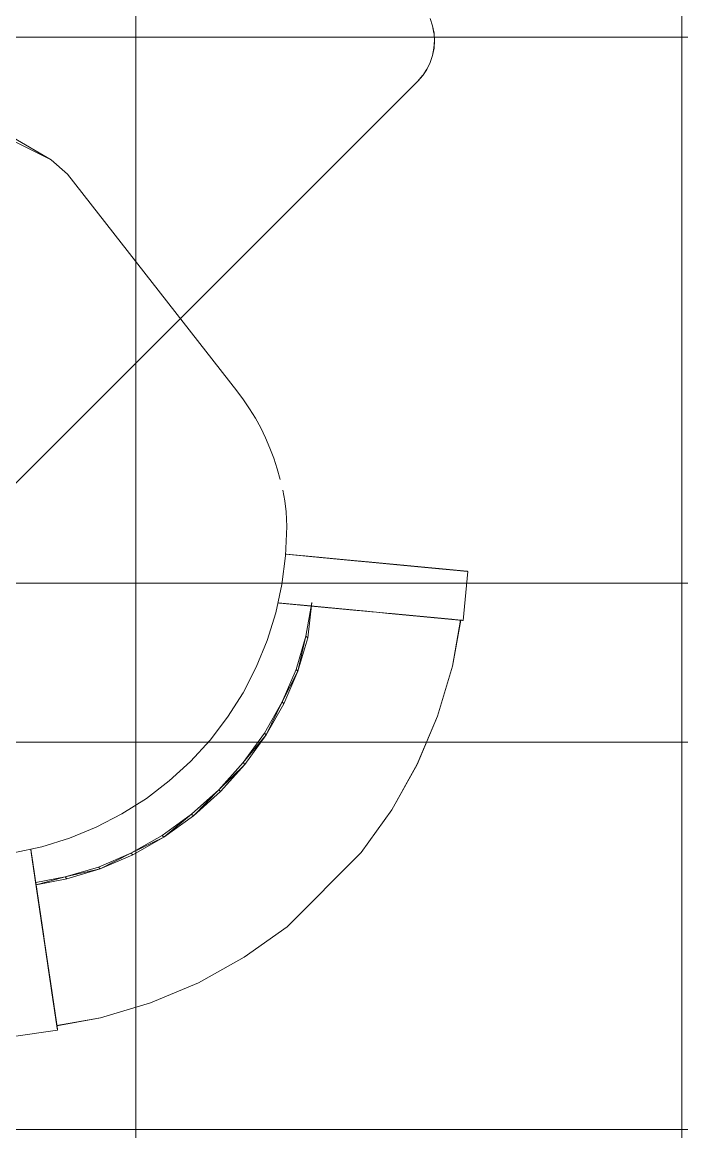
# Model space of a CAD drawing. Extents: x -566 to 72611, y -487 to 32334.
# Drawn here: x 90.44 to 105.53, y 130.09 to 155.48 of the extents above; entities that cross this region are included whole.
import ezdxf

# ---------------------------------------------------------------- set-up
doc = ezdxf.new("R2010")
doc.units = 0
doc.header["$LTSCALE"] = 0.5
doc.header["$MEASUREMENT"] = 0
doc.layers.add('ceilling', color=141, linetype='CONTINUOUS', lineweight=18)
doc.layers.add('floor', color=7, linetype='CONTINUOUS', lineweight=5, true_color=0xcfcfcf)
doc.layers.add('layout', color=7, linetype='CONTINUOUS', lineweight=5, true_color=0xcfcfcf)

msp = doc.modelspace()

# ---------------------------------------------------------------- hatches: boundary and pattern name
at = {"layer": 'floor'}
h = msp.add_hatch(dxfattribs=at)
h.set_pattern_fill('ANSI37', color=256, scale=100, angle=45)
h.set_pattern_definition([(90, (243.028, 267.632), (-12.5, 9e-16), []), (180, (243.028, 267.632), (-9e-16, -12.5), [])])
h.paths.add_polyline_path([(253.46925, 349.5), (154.11744, 349.5), (154.11744, 348.5), (101.14781, 348.5), (101.14781, 349.5), (0, 349.5), (0, 344.5), (36, 344.5, -0.33835703), (0, 308.66941), (0, 308.5), (0, 173.75), (253.46925, 173.75)])
h.paths.add_polyline_path([(36, 344.5), (0, 344.5), (0, 308.66941, 0.33835703)], flags=17)
h.paths.add_polyline_path([(253.46925, 173.75), (0, 173.75), (0, 173.74997), (0, 169.75), (253.46925, 169.75)])
h.paths.add_polyline_path([(253.46925, 169.75), (0, 169.75), (0, 149.21137), (36, 149.21137, -0.33835703), (0, 113.38078), (0, 113.21137), (0, 29.94998), (0, -5), (253.46925, -5)])
h.paths.add_polyline_path([(36, 149.21137), (0, 149.21137), (0, 113.38078, 0.33835703)], flags=17)
h.paths.add_polyline_path([(575.25, 169.75), (510, 169.75), (474.75, 169.75), (327.5, 169.75), (285.46925, 169.75), (285.46925, 165.75), (253.46925, 165.75), (253.46925, -5), (263.99725, -5), (263.99725, 95.99051), (287, 95.99051), (287, 97.5), (292, 97.5), (292, -5), (341.25, -5), (341.25, 13.02988), (341.25012, 15.02988), (346.24839, 15.02988, 0.36108524), (374.08728, 41.24999), (346.25012, 41.24999), (346.25012, 42.99999), (341.25, 42.99999), (341.25, 44.99999), (341.25, 97.5), (357.75, 97.5), (405.75, 97.5), (575.25, 97.5)])

# ---------------------------------------------------------------- linework, layer by layer
at = {"layer": 'ceilling'}
msp.add_line((0, 139), (575.25, 139), dxfattribs=at)
msp.add_line((0, 139), (575.25, 139), dxfattribs=at)
at = {"layer": 'layout'}
for points in [[(99.77358, 155.56242, -69.72025), (99.82876, 155.39969, -69.72025), (99.83053, 155.40005, -69.73263)], [(99.86227, 155.23118, -69.72025), (99.83051, 155.40019, -69.73263), (99.82876, 155.39969, -69.72025)], [(99.83051, 155.40019, -69.73263), (99.86227, 155.23118, -69.72025), (99.86408, 155.23144, -69.73263)], [(99.86408, 155.23144, -69.73263), (99.87351, 155.05974, -69.72025), (99.87535, 155.0598, -69.73263)], [(99.86406, 154.88809, -69.73263), (99.87351, 155.05974, -69.72025), (99.86227, 154.88833, -69.72025)], [(99.87351, 155.05974, -69.72025), (99.86406, 154.88809, -69.73263), (99.87535, 155.0598, -69.73263)], [(99.82878, 154.71984, -69.72025), (99.77518, 154.55644, -69.73263), (99.83048, 154.71934, -69.73263)], [(99.83048, 154.71934, -69.73263), (99.86227, 154.88833, -69.72025), (99.82878, 154.71984, -69.72025)], [(99.86227, 154.88833, -69.72025), (99.83048, 154.71934, -69.73263), (99.86406, 154.88809, -69.73263)], [(99.69913, 154.4022, -69.73263), (99.77358, 154.55718, -69.72025), (99.69758, 154.40306, -69.72025)], [(99.77358, 154.55718, -69.72025), (99.69913, 154.4022, -69.73263), (99.77518, 154.55644, -69.73263)], [(99.49009, 154.12976, -69.73263), (99.60216, 154.26025, -69.72025), (99.48882, 154.13103, -69.72025)], [(99.60216, 154.26025, -69.72025), (99.49009, 154.12976, -69.73263), (99.60358, 154.25917, -69.73263)], [(99.69758, 154.40306, -69.72025), (99.60358, 154.25917, -69.73263), (99.69913, 154.4022, -69.73263)], [(78.68327, 133.32293, -69.73263), (99.48882, 154.13103, -69.72025), (78.68208, 133.32429, -69.72025)], [(99.48882, 154.13103, -69.72025), (78.68327, 133.32293, -69.73263), (99.49009, 154.12976, -69.73263)], [(89.76556, 152.99862, -80.51045), (90.23705, 152.83447, -79.38364), (91.09961, 152.33081, -80.51045)], [(91.47589, 151.99998, -79.38364), (91.09961, 152.33081, -80.51045), (91.09961, 152.33081, -79.38364)], [(91.09961, 152.33081, -80.51045), (91.47589, 151.99998, -79.38364), (91.47589, 151.99998, -80.51045)], [(95.35006, 147.04361, -79.38364), (91.47589, 151.99998, -80.51045), (91.47589, 151.99998, -79.38364)], [(91.47589, 151.99998, -80.51045), (95.35006, 147.04361, -79.38364), (95.35006, 147.04361, -80.51045)], [(95.50127, 146.84074, -79.38364), (95.35006, 147.04361, -80.51045), (95.35006, 147.04361, -79.38364)], [(95.35006, 147.04361, -80.51045), (95.50127, 146.84074, -79.38364), (95.50127, 146.84074, -80.51045)], [(95.64291, 146.63125, -79.38364), (95.50127, 146.84074, -80.51045), (95.50127, 146.84074, -79.38364)], [(95.50127, 146.84074, -80.51045), (95.64291, 146.63125, -79.38364), (95.64291, 146.63125, -80.51045)], [(95.77474, 146.41557, -79.38364), (95.64291, 146.63125, -80.51045), (95.64291, 146.63125, -79.38364)], [(95.64291, 146.63125, -80.51045), (95.77474, 146.41557, -79.38364), (95.77474, 146.41557, -80.51045)], [(95.89647, 146.1941, -79.38364), (95.77474, 146.41557, -80.51045), (95.77474, 146.41557, -79.38364)], [(95.77474, 146.41557, -80.51045), (95.89647, 146.1941, -79.38364), (95.89647, 146.1941, -80.51045)], [(96.00779, 145.96741, -79.38364), (95.89647, 146.1941, -80.51045), (95.89647, 146.1941, -79.38364)], [(95.89647, 146.1941, -80.51045), (96.00779, 145.96741, -79.38364), (96.00779, 145.96741, -80.51045)], [(96.00779, 145.96741, -80.51045), (96.10848, 145.73595, -79.38364), (96.10848, 145.73595, -80.51045)], [(96.00779, 145.96741, -79.38364), (96.00779, 145.96741, -80.51045), (96.10848, 145.73595, -79.38364)], [(96.19827, 145.50033, -79.38364), (96.10848, 145.73595, -80.51045), (96.10848, 145.73595, -79.38364)], [(96.10848, 145.73595, -80.51045), (96.19827, 145.50033, -79.38364), (96.19827, 145.50033, -80.51045)], [(96.27706, 145.26095, -79.38364), (96.19827, 145.50033, -80.51045), (96.19827, 145.50033, -79.38364)], [(96.19827, 145.50033, -80.51045), (96.27706, 145.26095, -79.38364), (96.27706, 145.26095, -80.51045)], [(96.34465, 145.01832, -79.38364), (96.27706, 145.26095, -80.51045), (96.27706, 145.26095, -79.38364)], [(96.27706, 145.26095, -80.51045), (96.34465, 145.01832, -79.38364), (96.34465, 145.01832, -80.51045)], [(96.44559, 144.52558, -79.38364), (96.4009, 144.77298, -80.51045), (96.4009, 144.77298, -79.38364)], [(96.4009, 144.77298, -80.51045), (96.44559, 144.52558, -79.38364), (96.44559, 144.52558, -80.51045)], [(96.4787, 144.2766, -79.38364), (96.44559, 144.52558, -80.51045), (96.44559, 144.52558, -79.38364)], [(96.44559, 144.52558, -80.51045), (96.4787, 144.2766, -79.38364), (96.4787, 144.2766, -80.51045)], [(96.49453, 143.93595, -79.38364), (96.4787, 144.2766, -80.51045), (96.4787, 144.2766, -79.38364)], [(96.4787, 144.2766, -80.51045), (96.49453, 143.93595, -79.38364), (96.49453, 143.93595, -80.51045)], [(96.49453, 143.93595, -79.38364), (96.46788, 143.27055, -80.51045), (96.49453, 143.93595, -80.51045)], [(96.46788, 143.27055, -80.51045), (96.49453, 143.93595, -79.38364), (96.46788, 143.27055, -79.38364)], [(96.46788, 143.27055, -79.38364), (96.3837, 142.61116, -80.51045), (96.46788, 143.27055, -80.51045)], [(96.3837, 142.61116, -80.51045), (96.46788, 143.27055, -79.38364), (96.3837, 142.61116, -79.38364)], [(97.64309, 143.19503, -86.98946), (96.54693, 143.29867, -87.11918), (96.47611, 143.30536, -86.55701)], [(97.64309, 143.19503, -86.98946), (96.47611, 143.30536, -86.55701), (97.57388, 143.20161, -86.44029)], [(97.58286, 143.20074, -79.88265), (96.48985, 143.30409, -79.72841), (98.2617, 143.13657, -76.26654)], [(98.2617, 143.13657, -76.26654), (96.48985, 143.30409, -79.72841), (97.17732, 143.23905, -76.06652)], [(97.71959, 143.1878, -87.53776), (96.6252, 143.29131, -87.68047), (96.54693, 143.29867, -87.11918)], [(97.71959, 143.1878, -87.53776), (96.54693, 143.29867, -87.11918), (97.64309, 143.19503, -86.98946)], [(97.80336, 143.1799, -88.08511), (96.71097, 143.28318, -88.24079), (96.6252, 143.29131, -87.68047)], [(97.80336, 143.1799, -88.08511), (96.6252, 143.29131, -87.68047), (97.71959, 143.1878, -87.53776)], [(97.89438, 143.17131, -88.63143), (96.8042, 143.27437, -88.80004), (96.71097, 143.28318, -88.24079)], [(97.89438, 143.17131, -88.63143), (96.71097, 143.28318, -88.24079), (97.80336, 143.1799, -88.08511)], [(97.99276, 143.16197, -89.17662), (96.90482, 143.26486, -89.35815), (96.8042, 143.27437, -88.80004)], [(97.99276, 143.16197, -89.17662), (96.8042, 143.27437, -88.80004), (97.89438, 143.17131, -88.63143)], [(98.09828, 143.152, -89.7206), (97.01287, 143.25465, -89.91502), (96.90482, 143.26486, -89.35815)], [(98.09828, 143.152, -89.7206), (96.90482, 143.26486, -89.35815), (97.99276, 143.16197, -89.17662)], [(98.21142, 143.14136, -90.26526), (97.12797, 143.24373, -90.46875), (97.01287, 143.25465, -89.91502)], [(98.21142, 143.14136, -90.26526), (97.01287, 143.25465, -89.91502), (98.09828, 143.152, -89.7206)], [(98.32372, 143.13074, -90.79114), (97.24059, 143.23309, -90.99615), (97.12797, 143.24373, -90.46875)], [(98.32372, 143.13074, -90.79114), (97.12797, 143.24373, -90.46875), (98.21142, 143.14136, -90.26526)], [(98.2617, 143.13657, -76.26654), (97.17732, 143.23905, -76.06652), (98.96408, 143.07021, -73.16138)], [(98.96408, 143.07021, -73.16138), (97.17732, 143.23905, -76.06652), (97.88378, 143.17228, -72.9435)], [(98.43522, 143.12019, -91.31921), (97.35162, 143.22258, -91.52199), (97.24059, 143.23309, -90.99615)], [(98.43522, 143.12019, -91.31921), (97.24059, 143.23309, -90.99615), (98.32372, 143.13074, -90.79114)], [(98.54546, 143.10977, -91.8475), (97.46139, 143.2122, -92.04804), (97.35162, 143.22258, -91.52199)], [(98.54546, 143.10977, -91.8475), (97.35162, 143.22258, -91.52199), (98.43522, 143.12019, -91.31921)], [(98.65457, 143.09941, -92.37602), (97.56993, 143.20197, -92.57433), (97.46139, 143.2122, -92.04804)], [(98.65457, 143.09941, -92.37602), (97.46139, 143.2122, -92.04804), (98.54546, 143.10977, -91.8475)], [(98.76231, 143.08924, -92.90478), (97.67731, 143.19179, -93.10083), (97.56993, 143.20197, -92.57433)], [(98.76231, 143.08924, -92.90478), (97.56993, 143.20197, -92.57433), (98.65457, 143.09941, -92.37602)], [(98.86894, 143.07917, -93.43375), (97.78346, 143.18175, -93.62756), (97.67731, 143.19179, -93.10083)], [(98.86894, 143.07917, -93.43375), (97.67731, 143.19179, -93.10083), (98.76231, 143.08924, -92.90478)], [(98.97429, 143.0692, -93.96294), (97.88836, 143.17185, -94.1545), (97.78346, 143.18175, -93.62756)], [(98.97429, 143.0692, -93.96294), (97.78346, 143.18175, -93.62756), (98.86894, 143.07917, -93.43375)], [(98.96408, 143.07021, -73.16138), (97.88378, 143.17228, -72.9435), (99.20458, 143.04745, -72.09834)], [(99.20458, 143.04745, -72.09834), (97.88378, 143.17228, -72.9435), (98.12445, 143.14952, -71.87965)], [(99.07838, 143.05936, -94.49234), (97.992, 143.16207, -94.68166), (97.88836, 143.17185, -94.1545)], [(99.07838, 143.05936, -94.49234), (97.88836, 143.17185, -94.1545), (98.97429, 143.0692, -93.96294)], [(99.18125, 143.04967, -95.02197), (98.0945, 143.15236, -95.20904), (97.992, 143.16207, -94.68166)], [(99.18125, 143.04967, -95.02197), (97.992, 143.16207, -94.68166), (99.07838, 143.05936, -94.49234)], [(99.28295, 143.04002, -95.5518), (98.19575, 143.14278, -95.73662), (98.0945, 143.15236, -95.20904)], [(99.28295, 143.04002, -95.5518), (98.0945, 143.15236, -95.20904), (99.18125, 143.04967, -95.02197)], [(99.20458, 143.04745, -72.09834), (98.12445, 143.14952, -71.87965), (99.24983, 143.04315, -71.89996)], [(99.24983, 143.04315, -71.89996), (98.12445, 143.14952, -71.87965), (99.2956, 143.03886, -71.70214)], [(99.2956, 143.03886, -71.70214), (98.12445, 143.14952, -71.87965), (98.17022, 143.14522, -71.67886)], [(99.2956, 143.03886, -71.70214), (98.17022, 143.14522, -71.67886), (99.34208, 143.03441, -71.50446)], [(99.34208, 143.03441, -71.50446), (98.17022, 143.14522, -71.67886), (98.21675, 143.14082, -71.47781)], [(99.38341, 143.03051, -96.08183), (98.29575, 143.13333, -96.26441), (98.19575, 143.14278, -95.73662)], [(99.38341, 143.03051, -96.08183), (98.19575, 143.14278, -95.73662), (99.28295, 143.04002, -95.5518)], [(99.34208, 143.03441, -71.50446), (98.21675, 143.14082, -71.47781), (99.38915, 143.03003, -71.30691)], [(99.38915, 143.03003, -71.30691), (98.21675, 143.14082, -71.47781), (98.26392, 143.13637, -71.27691)], [(99.38915, 143.03003, -71.30691), (98.26392, 143.13637, -71.27691), (99.43692, 143.0255, -71.10952)], [(99.43692, 143.0255, -71.10952), (98.26392, 143.13637, -71.27691), (98.31185, 143.13182, -71.07615)], [(98.29575, 143.13333, -96.26441), (99.48248, 143.02116, -96.6115), (98.39465, 143.12399, -96.79295)], [(99.48248, 143.02116, -96.6115), (98.29575, 143.13333, -96.26441), (99.38341, 143.03051, -96.08183)], [(99.43692, 143.0255, -71.10952), (98.31185, 143.13182, -71.07615), (99.48535, 143.02093, -70.91225)], [(99.48535, 143.02093, -70.91225), (98.31185, 143.13182, -71.07615), (98.36042, 143.12722, -70.87553)], [(99.48535, 143.02093, -70.91225), (98.36042, 143.12722, -70.87553), (99.53452, 143.01624, -70.71515)], [(99.53452, 143.01624, -70.71515), (98.36042, 143.12722, -70.87553), (98.40964, 143.12258, -70.67506)], [(99.53452, 143.01624, -70.71515), (98.40964, 143.12258, -70.67506), (99.58424, 143.01158, -70.51819)], [(99.58424, 143.01158, -70.51819), (98.40964, 143.12258, -70.67506), (98.45949, 143.11788, -70.47474)], [(99.58424, 143.01158, -70.51819), (98.45949, 143.11788, -70.47474), (99.63467, 143.00677, -70.32137)], [(99.63467, 143.00677, -70.32137), (98.45949, 143.11788, -70.47474), (98.5101, 143.11307, -70.27457)], [(99.63467, 143.00677, -70.32137), (98.5101, 143.11307, -70.27457), (99.68577, 143.00194, -70.12471)], [(99.68577, 143.00194, -70.12471), (98.5101, 143.11307, -70.27457), (98.56135, 143.10821, -70.07454)], [(99.68577, 143.00194, -70.12471), (98.56135, 143.10821, -70.07454), (99.7375, 142.99704, -69.9282)], [(99.7375, 142.99704, -69.9282), (98.56135, 143.10821, -70.07454), (98.61327, 143.10334, -69.87468)], [(99.7375, 142.99704, -69.9282), (98.61327, 143.10334, -69.87468), (99.78957, 142.99214, -69.73302)], [(99.78957, 142.99214, -69.73302), (98.61327, 143.10334, -69.87468), (98.66581, 143.09839, -69.67496)], [(99.78957, 142.99214, -69.73302), (98.66581, 143.09839, -69.67496), (99.85271, 142.98623, -69.50362)], [(99.85271, 142.98623, -69.50362), (98.66581, 143.09839, -69.67496), (98.71939, 143.09328, -69.47433)], [(99.85271, 142.98623, -69.50362), (98.71939, 143.09328, -69.47433), (99.91848, 142.98001, -69.27612)], [(99.91848, 142.98001, -69.27612), (98.71939, 143.09328, -69.47433), (98.78523, 143.08713, -69.23502)], [(99.91848, 142.98001, -69.27612), (98.78523, 143.08713, -69.23502), (99.98719, 142.97345, -69.04939)], [(99.98719, 142.97345, -69.04939), (98.78523, 143.08713, -69.23502), (98.85456, 143.08051, -68.99538)], [(99.98719, 142.97345, -69.04939), (98.85456, 143.08051, -68.99538), (100.05879, 142.96668, -68.82346)], [(100.05879, 142.96668, -68.82346), (98.85456, 143.08051, -68.99538), (98.92685, 143.07373, -68.75656)], [(100.05879, 142.96668, -68.82346), (98.92685, 143.07373, -68.75656), (100.13313, 142.95971, -68.59835)], [(100.13313, 142.95971, -68.59835), (98.92685, 143.07373, -68.75656), (98.99321, 143.06741, -68.61022)], [(100.13313, 142.95971, -68.59835), (98.99321, 143.06741, -68.61022), (99.06216, 143.06091, -68.465)], [(100.13313, 142.95971, -68.59835), (99.06216, 143.06091, -68.465), (100.21051, 142.95232, -68.37411)], [(100.21051, 142.95232, -68.37411), (99.06216, 143.06091, -68.465), (99.13378, 143.05416, -68.32092)], [(100.21051, 142.95232, -68.37411), (99.13378, 143.05416, -68.32092), (100.29066, 142.94477, -68.15076)], [(100.29066, 142.94477, -68.15076), (99.13378, 143.05416, -68.32092), (99.20803, 143.0471, -68.17802)], [(100.29066, 142.94477, -68.15076), (99.20803, 143.0471, -68.17802), (99.28487, 143.03987, -68.03635)], [(100.29066, 142.94477, -68.15076), (99.28487, 143.03987, -68.03635), (100.37365, 142.93696, -67.92834)], [(100.37365, 142.93696, -67.92834), (99.28487, 143.03987, -68.03635), (99.36433, 143.03232, -67.89597)], [(100.37365, 142.93696, -67.92834), (99.36433, 143.03232, -67.89597), (100.45947, 142.92887, -67.70689)], [(100.45947, 142.92887, -67.70689), (99.36433, 143.03232, -67.89597), (99.44624, 143.02464, -67.7569)], [(100.45947, 142.92887, -67.70689), (99.44624, 143.02464, -67.7569), (99.53077, 143.01663, -67.61917)], [(100.45947, 142.92887, -67.70689), (99.53077, 143.01663, -67.61917), (100.54821, 142.92041, -67.48643)], [(100.54821, 142.92041, -67.48643), (99.53077, 143.01663, -67.61917), (99.61782, 143.00839, -67.48286)], [(100.54821, 142.92041, -67.48643), (99.61782, 143.00839, -67.48286), (100.63968, 142.91176, -67.26699)], [(100.63968, 142.91176, -67.26699), (99.61782, 143.00839, -67.48286), (99.70729, 142.99997, -67.34798)], [(100.63968, 142.91176, -67.26699), (99.70729, 142.99997, -67.34798), (99.79924, 142.99128, -67.21458)], [(100.63968, 142.91176, -67.26699), (99.79924, 142.99128, -67.21458), (100.63843, 142.91189, -67.22689)], [(100.63843, 142.91189, -67.22689), (99.79924, 142.99128, -67.21458), (100.63262, 142.91247, -67.18715)], [(100.63262, 142.91247, -67.18715), (99.79924, 142.99128, -67.21458), (99.89367, 142.9823, -67.0827)], [(100.63262, 142.91247, -67.18715), (99.89367, 142.9823, -67.0827), (100.62235, 142.91342, -67.14822)], [(100.62235, 142.91342, -67.14822), (99.89367, 142.9823, -67.0827), (100.60768, 142.9148, -67.11057)], [(100.60768, 142.9148, -67.11057), (99.89367, 142.9823, -67.0827), (100.58878, 142.91661, -67.07462)], [(100.58878, 142.91661, -67.07462), (99.89367, 142.9823, -67.0827), (99.92068, 142.9798, -67.04916)], [(100.58878, 142.91661, -67.07462), (99.92068, 142.9798, -67.04916), (100.5659, 142.91877, -67.0408)], [(100.5659, 142.91877, -67.0408), (99.92068, 142.9798, -67.04916), (99.95109, 142.97688, -67.01825)], [(100.5659, 142.91877, -67.0408), (99.95109, 142.97688, -67.01825), (100.53938, 142.92125, -67.00951)], [(100.53938, 142.92125, -67.00951), (99.95109, 142.97688, -67.01825), (99.98452, 142.97371, -66.99026)], [(100.53938, 142.92125, -67.00951), (99.98452, 142.97371, -66.99026), (100.50941, 142.92408, -66.98109)], [(100.50941, 142.92408, -66.98109), (99.98452, 142.97371, -66.99026), (100.02064, 142.9703, -66.96545)], [(100.50941, 142.92408, -66.98109), (100.02064, 142.9703, -66.96545), (100.4763, 142.92723, -66.95587)], [(100.4763, 142.92723, -66.95587), (100.02064, 142.9703, -66.96545), (100.05914, 142.96668, -66.94405)], [(100.4763, 142.92723, -66.95587), (100.05914, 142.96668, -66.94405), (100.44053, 142.93064, -66.93417)], [(100.44053, 142.93064, -66.93417), (100.05914, 142.96668, -66.94405), (100.09964, 142.96281, -66.92626)], [(100.44053, 142.93064, -66.93417), (100.09964, 142.96281, -66.92626), (100.41795, 142.93275, -66.92349)], [(100.41795, 142.93275, -66.92349), (100.09964, 142.96281, -66.92626), (100.14176, 142.95884, -66.91226)], [(100.41795, 142.93275, -66.92349), (100.14176, 142.95884, -66.91226), (100.36273, 142.93795, -66.90224)], [(100.36273, 142.93795, -66.90224), (100.14176, 142.95884, -66.91226), (100.18514, 142.95474, -66.90217)], [(100.36273, 142.93795, -66.90224), (100.18514, 142.95474, -66.90217), (100.31856, 142.94212, -66.89612)], [(100.31856, 142.94212, -66.89612), (100.18514, 142.95474, -66.90217), (100.22931, 142.95058, -66.89609)], [(100.31856, 142.94212, -66.89612), (100.22931, 142.95058, -66.89609), (100.27394, 142.94635, -66.89406)], [(100.36273, 142.93795, -66.90224), (100.40253, 142.93424, -66.91623), (100.41795, 142.93275, -66.92349)], [(100.53239, 141.79007, -67.22689), (100.63968, 142.91176, -67.26699), (100.63843, 142.91189, -67.22689)], [(100.63968, 142.91176, -67.26699), (100.53239, 141.79007, -67.22689), (100.53364, 141.78994, -67.26699)], [(96.3837, 142.61116, -79.38364), (96.24279, 141.96253, -80.51045), (96.3837, 142.61116, -80.51045)], [(96.24279, 141.96253, -80.51045), (96.3837, 142.61116, -79.38364), (96.24279, 141.96253, -79.38364)], [(96.24279, 141.96253, -79.38364), (96.04603, 141.3297, -80.51045), (96.24279, 141.96253, -80.51045)], [(96.04603, 141.3297, -80.51045), (96.24279, 141.96253, -79.38364), (96.04603, 141.3297, -79.38364)], [(96.29829, 142.19032, -80.42672), (97.39685, 142.08648, -80.53673), (97.42257, 142.08406, -80.31425)], [(96.29829, 142.19032, -80.42672), (97.42257, 142.08406, -80.31425), (96.32477, 142.1878, -80.19775)], [(96.37007, 142.18354, -86.55701), (97.46784, 142.07979, -86.44029), (96.30667, 142.18954, -85.99404)], [(96.30667, 142.18954, -85.99404), (97.46784, 142.07979, -86.44029), (97.40598, 142.0856, -85.89035)], [(96.32477, 142.1878, -80.19775), (97.42257, 142.08406, -80.31425), (97.44982, 142.08145, -80.09193)], [(96.32477, 142.1878, -80.19775), (97.44982, 142.08145, -80.09193), (96.35274, 142.18521, -79.96895)], [(96.35274, 142.18521, -79.96895), (97.44982, 142.08145, -80.09193), (97.4768, 142.07891, -79.88265)], [(96.35274, 142.18521, -79.96895), (97.4768, 142.07891, -79.88265), (96.38381, 142.18227, -79.72841)], [(96.44089, 142.17686, -87.11918), (97.53705, 142.07321, -86.98946), (96.37007, 142.18354, -86.55701)], [(96.37007, 142.18354, -86.55701), (97.53705, 142.07321, -86.98946), (97.46784, 142.07979, -86.44029)], [(96.38381, 142.18227, -79.72841), (97.4768, 142.07891, -79.88265), (98.15566, 142.01475, -76.26654)], [(96.38381, 142.18227, -79.72841), (98.15566, 142.01475, -76.26654), (97.07128, 142.11723, -76.06652)], [(96.51914, 142.16948, -87.68047), (97.61355, 142.06598, -87.53776), (96.44089, 142.17686, -87.11918)], [(96.44089, 142.17686, -87.11918), (97.61355, 142.06598, -87.53776), (97.53705, 142.07321, -86.98946)], [(96.60493, 142.16136, -88.24079), (97.69732, 142.05808, -88.08511), (96.51914, 142.16948, -87.68047)], [(96.51914, 142.16948, -87.68047), (97.69732, 142.05808, -88.08511), (97.61355, 142.06598, -87.53776)], [(96.69813, 142.15254, -88.80004), (97.78834, 142.04949, -88.63142), (96.60493, 142.16136, -88.24079)], [(96.60493, 142.16136, -88.24079), (97.78834, 142.04949, -88.63142), (97.69732, 142.05808, -88.08511)], [(96.79878, 142.14304, -89.35815), (97.88672, 142.04015, -89.17662), (96.69813, 142.15254, -88.80004)], [(96.69813, 142.15254, -88.80004), (97.88672, 142.04015, -89.17662), (97.78834, 142.04949, -88.63142)], [(96.90683, 142.13283, -89.91502), (97.99224, 142.03018, -89.7206), (96.79878, 142.14304, -89.35815)], [(96.79878, 142.14304, -89.35815), (97.99224, 142.03018, -89.7206), (97.88672, 142.04015, -89.17662)], [(97.02193, 142.12191, -90.46875), (98.10538, 142.01954, -90.26526), (96.90683, 142.13283, -89.91502)], [(96.90683, 142.13283, -89.91502), (98.10538, 142.01954, -90.26526), (97.99224, 142.03018, -89.7206)], [(96.97366, 141.39019, -76.53475), (97.06403, 142.19751, -77.39525), (96.933, 141.43084, -77.42431)], [(97.13455, 142.11128, -90.99615), (98.21768, 142.00893, -90.79113), (97.02193, 142.12191, -90.46875)], [(97.02193, 142.12191, -90.46875), (98.21768, 142.00893, -90.79113), (98.10538, 142.01954, -90.26526)], [(98.01841, 142.0277, -71.87965), (97.07128, 142.11723, -76.06652), (97.77774, 142.05047, -72.9435)], [(97.24558, 142.10077, -91.52199), (98.32918, 141.99837, -91.31921), (97.13455, 142.11128, -90.99615)], [(97.13455, 142.11128, -90.99615), (98.32918, 141.99837, -91.31921), (98.21768, 142.00893, -90.79113)], [(97.35535, 142.09039, -92.04804), (98.43942, 141.98795, -91.8475), (97.24558, 142.10077, -91.52199)], [(97.24558, 142.10077, -91.52199), (98.43942, 141.98795, -91.8475), (98.32918, 141.99837, -91.31921)], [(97.46389, 142.08016, -92.57433), (98.54853, 141.97759, -92.37602), (97.35535, 142.09039, -92.04804)], [(97.35535, 142.09039, -92.04804), (98.54853, 141.97759, -92.37602), (98.43942, 141.98795, -91.8475)], [(98.54853, 141.97759, -92.37602), (99.88115, 141.85164, -69.04939), (99.95273, 141.84484, -68.82346)], [(98.54853, 141.97759, -92.37602), (99.95273, 141.84484, -68.82346), (98.82081, 141.95191, -68.75656)], [(98.82081, 141.95191, -68.75656), (99.95273, 141.84484, -68.82346), (100.02709, 141.83789, -68.59835)], [(98.82081, 141.95191, -68.75656), (100.02709, 141.83789, -68.59835), (98.88717, 141.94559, -68.61022)], [(98.88717, 141.94559, -68.61022), (100.02709, 141.83789, -68.59835), (98.95612, 141.9391, -68.465)], [(98.95612, 141.9391, -68.465), (100.02709, 141.83789, -68.59835), (100.10447, 141.83051, -68.37411)], [(98.95612, 141.9391, -68.465), (100.10447, 141.83051, -68.37411), (99.02774, 141.93234, -68.32092)], [(99.02774, 141.93234, -68.32092), (100.10447, 141.83051, -68.37411), (100.18462, 141.82296, -68.15076)], [(99.02774, 141.93234, -68.32092), (100.18462, 141.82296, -68.15076), (99.10199, 141.92529, -68.17802)], [(99.10199, 141.92529, -68.17802), (100.18462, 141.82296, -68.15076), (99.17883, 141.91806, -68.03635)], [(99.17883, 141.91806, -68.03635), (100.18462, 141.82296, -68.15076), (100.26761, 141.81515, -67.92834)], [(99.17883, 141.91806, -68.03635), (100.26761, 141.81515, -67.92834), (99.25829, 141.9105, -67.89597)], [(99.25829, 141.9105, -67.89597), (100.26761, 141.81515, -67.92834), (100.35343, 141.80705, -67.70689)], [(99.25829, 141.9105, -67.89597), (100.35343, 141.80705, -67.70689), (99.3402, 141.90282, -67.7569)], [(99.3402, 141.90282, -67.7569), (100.35343, 141.80705, -67.70689), (99.42473, 141.89482, -67.61917)], [(99.42473, 141.89482, -67.61917), (100.35343, 141.80705, -67.70689), (100.44217, 141.79859, -67.48643)], [(99.42473, 141.89482, -67.61917), (100.44217, 141.79859, -67.48643), (99.51178, 141.88657, -67.48286)], [(99.51178, 141.88657, -67.48286), (100.44217, 141.79859, -67.48643), (100.53364, 141.78994, -67.26699)], [(99.51178, 141.88657, -67.48286), (100.53364, 141.78994, -67.26699), (99.60123, 141.87813, -67.34798)], [(99.60123, 141.87813, -67.34798), (100.53364, 141.78994, -67.26699), (99.6932, 141.86946, -67.21458)], [(99.6932, 141.86946, -67.21458), (100.53364, 141.78994, -67.26699), (100.53239, 141.79007, -67.22689)], [(99.6932, 141.86946, -67.21458), (100.53239, 141.79007, -67.22689), (100.52656, 141.79063, -67.18715)], [(99.6932, 141.86946, -67.21458), (100.52656, 141.79063, -67.18715), (99.78763, 141.86048, -67.0827)], [(99.78763, 141.86048, -67.0827), (100.52656, 141.79063, -67.18715), (100.51631, 141.7916, -67.14822)], [(99.78763, 141.86048, -67.0827), (100.51631, 141.7916, -67.14822), (100.50164, 141.79298, -67.11057)], [(99.78763, 141.86048, -67.0827), (100.50164, 141.79298, -67.11057), (100.48274, 141.7948, -67.07462)], [(99.78763, 141.86048, -67.0827), (100.48274, 141.7948, -67.07462), (99.81464, 141.85798, -67.04916)], [(99.81464, 141.85798, -67.04916), (100.48274, 141.7948, -67.07462), (100.45986, 141.79695, -67.0408)], [(99.81464, 141.85798, -67.04916), (100.45986, 141.79695, -67.0408), (99.84505, 141.85507, -67.01825)], [(99.84505, 141.85507, -67.01825), (100.45986, 141.79695, -67.0408), (100.43334, 141.79944, -67.00951)], [(99.84505, 141.85507, -67.01825), (100.43334, 141.79944, -67.00951), (99.87848, 141.85189, -66.99026)], [(99.87848, 141.85189, -66.99026), (100.43334, 141.79944, -67.00951), (100.40337, 141.80226, -66.98109)], [(99.87848, 141.85189, -66.99026), (100.40337, 141.80226, -66.98109), (99.9146, 141.84848, -66.96545)], [(99.9146, 141.84848, -66.96545), (100.40337, 141.80226, -66.98109), (100.37026, 141.80541, -66.95587)], [(99.9146, 141.84848, -66.96545), (100.37026, 141.80541, -66.95587), (99.95307, 141.84484, -66.94405)], [(99.95307, 141.84484, -66.94405), (100.37026, 141.80541, -66.95587), (100.33449, 141.80882, -66.93417)], [(99.95307, 141.84484, -66.94405), (100.33449, 141.80882, -66.93417), (99.9936, 141.841, -66.92626)], [(99.9936, 141.841, -66.92626), (100.33449, 141.80882, -66.93417), (100.31191, 141.81094, -66.92349)], [(99.9936, 141.841, -66.92626), (100.31191, 141.81094, -66.92349), (100.03572, 141.83703, -66.91227)], [(100.03572, 141.83703, -66.91227), (100.31191, 141.81094, -66.92349), (100.25669, 141.81614, -66.90224)], [(100.03572, 141.83703, -66.91227), (100.25669, 141.81614, -66.90224), (100.0791, 141.83293, -66.90217)], [(100.12327, 141.82876, -66.89609), (100.21252, 141.8203, -66.89612), (100.0791, 141.83293, -66.90217)], [(100.21252, 141.8203, -66.89612), (100.25669, 141.81614, -66.90224), (100.0791, 141.83293, -66.90217)], [(100.12327, 141.82876, -66.89609), (100.21252, 141.8203, -66.89612), (100.1679, 141.82453, -66.89406)], [(100.47125, 141.79371, -67.23956), (100.2847, 140.73912, -67.36029), (100.47367, 141.79561, -67.27966)], [(96.04603, 141.3297, -79.38364), (95.79498, 140.71733, -80.51045), (96.04603, 141.3297, -80.51045)], [(95.79498, 140.71733, -80.51045), (96.04603, 141.3297, -79.38364), (95.79498, 140.71733, -79.38364)], [(96.74671, 140.62825, -76.55921), (96.933, 141.43084, -77.42431), (96.70605, 140.6689, -77.44877)], [(96.933, 141.43084, -77.42431), (96.74671, 140.62825, -76.55921), (96.97366, 141.39019, -76.53475)], [(95.79498, 140.71733, -79.38364), (95.49156, 140.12992, -80.51045), (95.79498, 140.71733, -80.51045)], [(95.49156, 140.12992, -80.51045), (95.79498, 140.71733, -79.38364), (95.49156, 140.12992, -79.38364)], [(99.94408, 139.5992, -67.45481), (100.2847, 140.73912, -67.36029), (99.94541, 139.59691, -67.41459)], [(96.38698, 139.92429, -77.46822), (96.74671, 140.62825, -76.55921), (96.70605, 140.6689, -77.44877)], [(96.74671, 140.62825, -76.55921), (96.38698, 139.92429, -77.46822), (96.42764, 139.88364, -76.57867)], [(95.49156, 140.12992, -79.38364), (95.13792, 139.57205, -80.51045), (95.49156, 140.12992, -80.51045)], [(95.13792, 139.57205, -80.51045), (95.49156, 140.12992, -79.38364), (95.13792, 139.57205, -79.38364)], [(96.02169, 139.16867, -76.5928), (96.38698, 139.92429, -77.46822), (95.98104, 139.20933, -77.48236)], [(96.38698, 139.92429, -77.46822), (96.02169, 139.16867, -76.5928), (96.42764, 139.88364, -76.57867)], [(95.13792, 139.57205, -79.38364), (94.73682, 139.0477, -80.51045), (95.13792, 139.57205, -80.51045)], [(94.73682, 139.0477, -80.51045), (95.13792, 139.57205, -79.38364), (94.73682, 139.0477, -79.38364)], [(99.47986, 138.49624, -67.45901), (99.94315, 139.59586, -67.37444), (99.47777, 138.49571, -67.41885)], [(99.47844, 138.49845, -67.49924), (99.94541, 139.59691, -67.41459), (99.47986, 138.49624, -67.45901)], [(99.94315, 139.59586, -67.37444), (99.47986, 138.49624, -67.45901), (99.94541, 139.59691, -67.41459)], [(95.49499, 138.5358, -77.49094), (96.02169, 139.16867, -76.5928), (95.98104, 139.20933, -77.48236)], [(96.02169, 139.16867, -76.5928), (95.49499, 138.5358, -77.49094), (95.53564, 138.49514, -76.60138)], [(94.73682, 139.0477, -79.38364), (94.29115, 138.56094, -80.51045), (94.73682, 139.0477, -80.51045)], [(94.29115, 138.56094, -80.51045), (94.73682, 139.0477, -79.38364), (94.29115, 138.56094, -79.38364)], [(94.29115, 138.56094, -79.38364), (93.80441, 138.11529, -80.51045), (94.29115, 138.56094, -80.51045)], [(93.80441, 138.11529, -80.51045), (94.29115, 138.56094, -79.38364), (93.80441, 138.11529, -79.38364)], [(95.49499, 138.5358, -77.49094), (95.53564, 138.49514, -76.60138), (94.93686, 137.91484, -77.4938)], [(95.53564, 138.49514, -76.60138), (94.93686, 137.91484, -77.4938), (94.9776, 137.8741, -76.60426)], [(99.47777, 138.49571, -67.41885), (98.8941, 137.45127, -67.49301), (99.47986, 138.49624, -67.45901)], [(93.80441, 138.11529, -79.38364), (93.28006, 137.71419, -80.51045), (93.80441, 138.11529, -80.51045)], [(93.28006, 137.71419, -80.51045), (93.80441, 138.11529, -79.38364), (93.28006, 137.71419, -79.38364)], [(94.35653, 137.31604, -76.60138), (94.93686, 137.91484, -77.4938), (94.31588, 137.35669, -77.49094)], [(94.93686, 137.91484, -77.4938), (94.35653, 137.31604, -76.60138), (94.9776, 137.8741, -76.60426)], [(93.28006, 137.71419, -79.38364), (92.72219, 137.36055, -80.51045), (93.28006, 137.71419, -80.51045)], [(92.72219, 137.36055, -80.51045), (93.28006, 137.71419, -79.38364), (92.72219, 137.36055, -79.38364)], [(98.19424, 136.47745, -67.55636), (98.8941, 137.45127, -67.49301), (98.19573, 136.47548, -67.51612)], [(92.72219, 137.36055, -79.38364), (92.13478, 137.05713, -80.51045), (92.72219, 137.36055, -80.51045)], [(92.13478, 137.05713, -80.51045), (92.72219, 137.36055, -79.38364), (92.13478, 137.05713, -79.38364)], [(93.683, 136.82999, -76.5928), (94.31588, 137.35669, -77.49094), (93.64235, 136.87064, -77.48236)], [(94.31588, 137.35669, -77.49094), (93.683, 136.82999, -76.5928), (94.35653, 137.31604, -76.60138)], [(92.13478, 137.05713, -79.38364), (91.52241, 136.80608, -80.51045), (92.13478, 137.05713, -80.51045)], [(91.52241, 136.80608, -80.51045), (92.13478, 137.05713, -79.38364), (91.52241, 136.80608, -79.38364)], [(91.52241, 136.80608, -79.38364), (90.88958, 136.60932, -80.51045), (91.52241, 136.80608, -80.51045)], [(90.88958, 136.60932, -80.51045), (91.52241, 136.80608, -79.38364), (90.88958, 136.60932, -79.38364)], [(92.92739, 136.46469, -77.46822), (93.683, 136.82999, -76.5928), (93.64235, 136.87064, -77.48236)], [(93.683, 136.82999, -76.5928), (92.92739, 136.46469, -77.46822), (92.96804, 136.42404, -76.57867)], [(90.88958, 136.60932, -79.38364), (90.24095, 136.46841, -80.51045), (90.88958, 136.60932, -80.51045)], [(90.24095, 136.46841, -80.51045), (90.88958, 136.60932, -79.38364), (90.24095, 136.46841, -79.38364)], [(90.8068, 135.39268, -87.07021), (90.64595, 136.48187, -87.19993), (90.63555, 136.55226, -86.63776)], [(90.8068, 135.39268, -87.07021), (90.63555, 136.55226, -86.63776), (90.79662, 135.46139, -86.52105)], [(90.79795, 135.45254, -79.9634), (90.63758, 136.53858, -79.80917), (90.89761, 134.77793, -76.3473)], [(90.89761, 134.77793, -76.3473), (90.63758, 136.53858, -79.80917), (90.73844, 135.85551, -76.14727)], [(90.81798, 135.31668, -87.61851), (90.65743, 136.4041, -87.76122), (90.64595, 136.48187, -87.19993)], [(90.81798, 135.31668, -87.61851), (90.64595, 136.48187, -87.19993), (90.8068, 135.39268, -87.07021)], [(90.83032, 135.23339, -88.16586), (90.67003, 136.31882, -88.32154), (90.65743, 136.4041, -87.76122)], [(90.83032, 135.23339, -88.16586), (90.65743, 136.4041, -87.76122), (90.81798, 135.31668, -87.61851)], [(92.22343, 136.10497, -76.55921), (92.92739, 136.46469, -77.46822), (92.18278, 136.14562, -77.44877)], [(92.92739, 136.46469, -77.46822), (92.22343, 136.10497, -76.55921), (92.96804, 136.42404, -76.57867)], [(98.19433, 136.47581, -67.47594), (96.49863, 134.78063, -67.52867), (98.19573, 136.47548, -67.51612)], [(90.84361, 135.14293, -88.71218), (90.68376, 136.2262, -88.8808), (90.67003, 136.31882, -88.32154)], [(90.84361, 135.14293, -88.71218), (90.67003, 136.31882, -88.32154), (90.83032, 135.23339, -88.16586)], [(90.85812, 135.04521, -89.25737), (90.69843, 136.12625, -89.4389), (90.68376, 136.2262, -88.8808)], [(90.85812, 135.04521, -89.25737), (90.68376, 136.2262, -88.8808), (90.84361, 135.14293, -88.71218)], [(90.87357, 134.94034, -89.80136), (90.71431, 136.01887, -89.99577), (90.69843, 136.12625, -89.4389)], [(90.87357, 134.94034, -89.80136), (90.69843, 136.12625, -89.4389), (90.85812, 135.04521, -89.25737)], [(91.42086, 135.9187, -77.42431), (92.22343, 136.10497, -76.55921), (92.18278, 136.14562, -77.44877)], [(90.89018, 134.82783, -90.34601), (90.73119, 135.90454, -90.54951), (90.71431, 136.01887, -89.99577)], [(90.89018, 134.82783, -90.34601), (90.71431, 136.01887, -89.99577), (90.87357, 134.94034, -89.80136)], [(90.90671, 134.71626, -90.87189), (90.74772, 135.79263, -91.07691), (90.73119, 135.90454, -90.54951)], [(90.90671, 134.71626, -90.87189), (90.73119, 135.90454, -90.54951), (90.89018, 134.82783, -90.34601)], [(90.7559, 135.73745, -91.33982), (91.42086, 135.9187, -77.42431), (90.74772, 135.79263, -91.07691)], [(91.42086, 135.9187, -77.42431), (90.7559, 135.73745, -91.33982), (91.46151, 135.87804, -76.53475)], [(92.22343, 136.10497, -76.55921), (91.42086, 135.9187, -77.42431), (91.46151, 135.87804, -76.53475)], [(90.89761, 134.77793, -76.3473), (90.73844, 135.85551, -76.14727), (91.00063, 134.07993, -73.24213)], [(91.00063, 134.07993, -73.24213), (90.73844, 135.85551, -76.14727), (90.8421, 135.1535, -73.02425)], [(90.92303, 134.60552, -91.39996), (90.76407, 135.68228, -91.60274), (90.74772, 135.79263, -91.07691)], [(90.92303, 134.60552, -91.39996), (90.74772, 135.79263, -91.07691), (90.90671, 134.71626, -90.87189)], [(90.93917, 134.49598, -91.92825), (90.78013, 135.57317, -92.1288), (90.76407, 135.68228, -91.60274)], [(90.93917, 134.49598, -91.92825), (90.76407, 135.68228, -91.60274), (90.92303, 134.60552, -91.39996)], [(90.95522, 134.38757, -92.45678), (90.79605, 135.46532, -92.65508), (90.78013, 135.57317, -92.1288)], [(90.95522, 134.38757, -92.45678), (90.78013, 135.57317, -92.1288), (90.93917, 134.49598, -91.92825)], [(90.97102, 134.28045, -92.98553), (90.81181, 135.35867, -93.18158), (90.79605, 135.46532, -92.65508)], [(90.97102, 134.28045, -92.98553), (90.79605, 135.46532, -92.65508), (90.95522, 134.38757, -92.45678)], [(90.98668, 134.17458, -93.5145), (90.82734, 135.25319, -93.70831), (90.81181, 135.35867, -93.18158)], [(90.98668, 134.17458, -93.5145), (90.81181, 135.35867, -93.18158), (90.97102, 134.28045, -92.98553)], [(91.00214, 134.06988, -94.04369), (90.84275, 135.14897, -94.23525), (90.82734, 135.25319, -93.70831)], [(90.98668, 134.17458, -93.5145), (90.82734, 135.25319, -93.70831), (91.00214, 134.06988, -94.04369)], [(91.00063, 134.07993, -73.24213), (90.8421, 135.1535, -73.02425), (91.03589, 133.84105, -72.17908)], [(91.03589, 133.84105, -72.17908), (90.8421, 135.1535, -73.02425), (90.87741, 134.91432, -71.9604)], [(91.01741, 133.96638, -94.5731), (90.85799, 135.04595, -94.76241), (90.84275, 135.14897, -94.23525)], [(91.01741, 133.96638, -94.5731), (90.84275, 135.14897, -94.23525), (91.00214, 134.06988, -94.04369)], [(91.03248, 133.86423, -95.10271), (90.87301, 134.94409, -95.28979), (90.85799, 135.04595, -94.76241)], [(91.03248, 133.86423, -95.10271), (90.85799, 135.04595, -94.76241), (91.01741, 133.96638, -94.5731)], [(91.04741, 133.76315, -95.63255), (90.8879, 134.84349, -95.81737), (90.87301, 134.94409, -95.28979)], [(91.04741, 133.76315, -95.63255), (90.87301, 134.94409, -95.28979), (91.03248, 133.86423, -95.10271)], [(91.03589, 133.84105, -72.17908), (90.87741, 134.91432, -71.9604), (91.04253, 133.79608, -71.98071)], [(91.04253, 133.79608, -71.98071), (90.87741, 134.91432, -71.9604), (91.04931, 133.75055, -71.78289)], [(91.04931, 133.75055, -71.78289), (90.87741, 134.91432, -71.9604), (90.8841, 134.86887, -71.75961)], [(91.04931, 133.75055, -71.78289), (90.8841, 134.86887, -71.75961), (91.05613, 133.70437, -71.58521)], [(91.05613, 133.70437, -71.58521), (90.8841, 134.86887, -71.75961), (90.891, 134.8226, -71.55856)], [(91.06221, 133.66333, -96.16259), (90.90253, 134.74419, -96.34516), (90.8879, 134.84349, -95.81737)], [(91.06221, 133.66333, -96.16259), (90.8879, 134.84349, -95.81737), (91.04741, 133.76315, -95.63255)], [(91.05613, 133.70437, -71.58521), (90.891, 134.8226, -71.55856), (91.06303, 133.65759, -71.38766)], [(91.06303, 133.65759, -71.38766), (90.891, 134.8226, -71.55856), (90.89791, 134.77565, -71.35767)], [(91.06303, 133.65759, -71.38766), (90.89791, 134.77565, -71.35767), (91.06998, 133.61016, -71.19027)], [(91.06998, 133.61016, -71.19027), (90.89791, 134.77565, -71.35767), (90.90494, 134.72813, -71.1569)], [(90.90253, 134.74419, -96.34516), (91.07667, 133.56488, -96.69225), (90.91707, 134.64583, -96.8737)], [(91.07667, 133.56488, -96.69225), (90.90253, 134.74419, -96.34516), (91.06221, 133.66333, -96.16259)], [(91.06998, 133.61016, -71.19027), (90.90494, 134.72813, -71.1569), (91.0771, 133.56203, -70.99301)], [(91.0771, 133.56203, -70.99301), (90.90494, 134.72813, -71.1569), (90.91206, 134.67984, -70.95628)], [(91.0771, 133.56203, -70.99301), (90.91206, 134.67984, -70.95628), (91.08435, 133.51318, -70.7959)], [(91.08435, 133.51318, -70.7959), (90.91206, 134.67984, -70.95628), (90.91927, 134.63094, -70.75581)], [(91.08435, 133.51318, -70.7959), (90.91927, 134.63094, -70.75581), (91.0916, 133.46381, -70.59894)], [(91.0916, 133.46381, -70.59894), (90.91927, 134.63094, -70.75581), (90.92665, 134.58135, -70.55549)], [(96.49863, 134.78063, -67.52867), (95.52155, 134.08494, -67.47775), (95.52179, 134.08345, -67.51794)], [(91.0916, 133.46381, -70.59894), (90.92665, 134.58135, -70.55549), (91.09907, 133.41361, -70.40212)], [(91.09907, 133.41361, -70.40212), (90.92665, 134.58135, -70.55549), (90.93403, 134.53107, -70.35532)], [(91.09907, 133.41361, -70.40212), (90.93403, 134.53107, -70.35532), (91.10654, 133.3629, -70.20546)], [(91.10654, 133.3629, -70.20546), (90.93403, 134.53107, -70.35532), (90.94154, 134.48023, -70.1553)], [(91.10654, 133.3629, -70.20546), (90.94154, 134.48023, -70.1553), (91.11413, 133.31146, -70.00896)], [(91.11413, 133.31146, -70.00896), (90.94154, 134.48023, -70.1553), (90.94914, 134.42861, -69.95543)], [(91.11413, 133.31146, -70.00896), (90.94914, 134.42861, -69.95543), (91.12177, 133.25971, -69.81377)], [(91.12177, 133.25971, -69.81377), (90.94914, 134.42861, -69.95543), (90.95682, 134.37639, -69.75571)], [(91.12177, 133.25971, -69.81377), (90.95682, 134.37639, -69.75571), (91.13101, 133.19696, -69.58437)], [(91.13101, 133.19696, -69.58437), (90.95682, 134.37639, -69.75571), (90.96472, 134.32318, -69.55508)], [(91.13101, 133.19696, -69.58437), (90.96472, 134.32318, -69.55508), (91.14072, 133.13157, -69.35687)], [(91.14072, 133.13157, -69.35687), (90.96472, 134.32318, -69.55508), (90.97434, 134.2577, -69.31577)], [(91.14072, 133.13157, -69.35687), (90.97434, 134.2577, -69.31577), (91.15073, 133.06338, -69.13014)], [(91.15073, 133.06338, -69.13014), (90.97434, 134.2577, -69.31577), (90.98453, 134.18882, -69.07613)], [(91.15073, 133.06338, -69.13014), (90.98453, 134.18882, -69.07613), (91.16126, 132.99226, -68.90421)], [(91.16126, 132.99226, -68.90421), (90.98453, 134.18882, -69.07613), (90.99519, 134.11696, -68.83732)], [(91.16126, 132.99226, -68.90421), (90.99519, 134.11696, -68.83732), (91.17218, 132.91824, -68.6791)], [(91.17218, 132.91824, -68.6791), (90.99519, 134.11696, -68.83732), (91.0049, 134.05106, -68.69098)], [(91.17218, 132.91824, -68.6791), (91.0049, 134.05106, -68.69098), (91.01504, 133.98248, -68.54575)], [(91.17218, 132.91824, -68.6791), (91.01504, 133.98248, -68.54575), (91.18349, 132.84151, -68.45486)], [(91.18349, 132.84151, -68.45486), (91.01504, 133.98248, -68.54575), (91.02557, 133.91136, -68.40167)], [(91.18349, 132.84151, -68.45486), (91.02557, 133.91136, -68.40167), (91.19527, 132.76179, -68.23151)], [(91.19527, 132.76179, -68.23151), (91.02557, 133.91136, -68.40167), (91.0364, 133.8376, -68.25877)], [(91.19527, 132.76179, -68.23151), (91.0364, 133.8376, -68.25877), (91.04771, 133.76121, -68.11711)], [(94.47569, 133.49898, -67.49601), (95.51995, 134.08524, -67.55817), (95.52179, 134.08345, -67.51794)], [(91.19527, 132.76179, -68.23151), (91.04771, 133.76121, -68.11711), (91.20744, 132.67936, -68.00909)], [(91.20744, 132.67936, -68.00909), (91.04771, 133.76121, -68.11711), (91.05941, 133.68227, -67.97672)], [(91.20744, 132.67936, -68.00909), (91.05941, 133.68227, -67.97672), (91.22, 132.59403, -67.78764)], [(91.22, 132.59403, -67.78764), (91.05941, 133.68227, -67.97672), (91.07136, 133.60083, -67.83765)], [(91.22, 132.59403, -67.78764), (91.07136, 133.60083, -67.83765), (91.08375, 133.51689, -67.69993)], [(91.22, 132.59403, -67.78764), (91.08375, 133.51689, -67.69993), (91.23303, 132.50591, -67.56718)], [(91.23303, 132.50591, -67.56718), (91.08375, 133.51689, -67.69993), (91.09652, 133.4304, -67.56361)], [(91.23303, 132.50591, -67.56718), (91.09652, 133.4304, -67.56361), (91.24646, 132.41506, -67.34775)], [(91.24646, 132.41506, -67.34775), (91.09652, 133.4304, -67.56361), (91.10964, 133.34149, -67.42873)], [(91.24646, 132.41506, -67.34775), (91.10964, 133.34149, -67.42873), (91.12319, 133.25009, -67.29533)], [(94.47569, 133.49898, -67.49601), (93.37498, 133.03649, -67.423), (93.37416, 133.03464, -67.46316)], [(91.24646, 132.41506, -67.34775), (91.12319, 133.25009, -67.29533), (91.24628, 132.41627, -67.30764)], [(91.24628, 132.41627, -67.30764), (91.12319, 133.25009, -67.29533), (91.24546, 132.42201, -67.2679)], [(91.24546, 132.42201, -67.2679), (91.12319, 133.25009, -67.29533), (91.13701, 133.15635, -67.16345)], [(91.24546, 132.42201, -67.2679), (91.13701, 133.15635, -67.16345), (91.24395, 132.43223, -67.22897)], [(91.24395, 132.43223, -67.22897), (91.13701, 133.15635, -67.16345), (91.24179, 132.44682, -67.19132)], [(91.24179, 132.44682, -67.19132), (91.13701, 133.15635, -67.16345), (91.23908, 132.46551, -67.15537)], [(91.23908, 132.46551, -67.15537), (91.13701, 133.15635, -67.16345), (91.14098, 133.12941, -67.12991)], [(91.23908, 132.46551, -67.15537), (91.14098, 133.12941, -67.12991), (91.23571, 132.48821, -67.12155)], [(91.23571, 132.48821, -67.12155), (91.14098, 133.12941, -67.12991), (91.14546, 133.0992, -67.099)], [(91.23571, 132.48821, -67.12155), (91.14546, 133.0992, -67.099), (91.23178, 132.51467, -67.09026)], [(91.23178, 132.51467, -67.09026), (91.14546, 133.0992, -67.099), (91.15038, 133.06597, -67.07101)], [(91.23178, 132.51467, -67.09026), (91.15038, 133.06597, -67.07101), (91.22738, 132.54445, -67.06184)], [(91.22738, 132.54445, -67.06184), (91.15038, 133.06597, -67.07101), (91.15565, 133.03015, -67.0462)], [(91.22738, 132.54445, -67.06184), (91.15565, 133.03015, -67.0462), (91.2225, 132.57738, -67.03663)], [(91.2225, 132.57738, -67.03663), (91.15565, 133.03015, -67.0462), (91.16135, 132.99183, -67.0248)], [(91.2225, 132.57738, -67.03663), (91.16135, 132.99183, -67.0248), (91.21724, 132.61285, -67.01492)], [(91.21724, 132.61285, -67.01492), (91.16135, 132.99183, -67.0248), (91.16726, 132.95165, -67.00702)], [(91.21724, 132.61285, -67.01492), (91.16726, 132.95165, -67.00702), (91.21396, 132.63529, -67.00424)], [(91.21396, 132.63529, -67.00424), (91.16726, 132.95165, -67.00702), (91.17339, 132.90978, -66.99302)], [(91.21396, 132.63529, -67.00424), (91.17339, 132.90978, -66.99302), (91.20584, 132.69019, -66.983)], [(91.20584, 132.69019, -66.983), (91.17339, 132.90978, -66.99302), (91.17982, 132.86667, -66.98292)], [(91.20584, 132.69019, -66.983), (91.17982, 132.86667, -66.98292), (91.19937, 132.73413, -66.97688)], [(91.19937, 132.73413, -66.97688), (91.17982, 132.86667, -66.98292), (91.18629, 132.82273, -66.97684)], [(91.19937, 132.73413, -66.97688), (91.18629, 132.82273, -66.97684), (91.19285, 132.77836, -66.97481)], [(92.23116, 132.69645, -67.41982), (93.37218, 133.03628, -67.50339), (93.37416, 133.03464, -67.46316)], [(91.20584, 132.69019, -66.983), (91.21167, 132.65062, -66.99698), (91.21396, 132.63529, -67.00424)], [(92.23116, 132.69645, -67.41982), (91.2326, 132.50909, -67.06297), (91.23103, 132.51972, -67.09033)], [(91.24646, 132.41506, -67.34775), (90.13163, 132.25162, -67.30764), (90.13176, 132.25036, -67.34775)]]:
    msp.add_3dface(points, dxfattribs=at)

doc.saveas('drawing.dxf')
